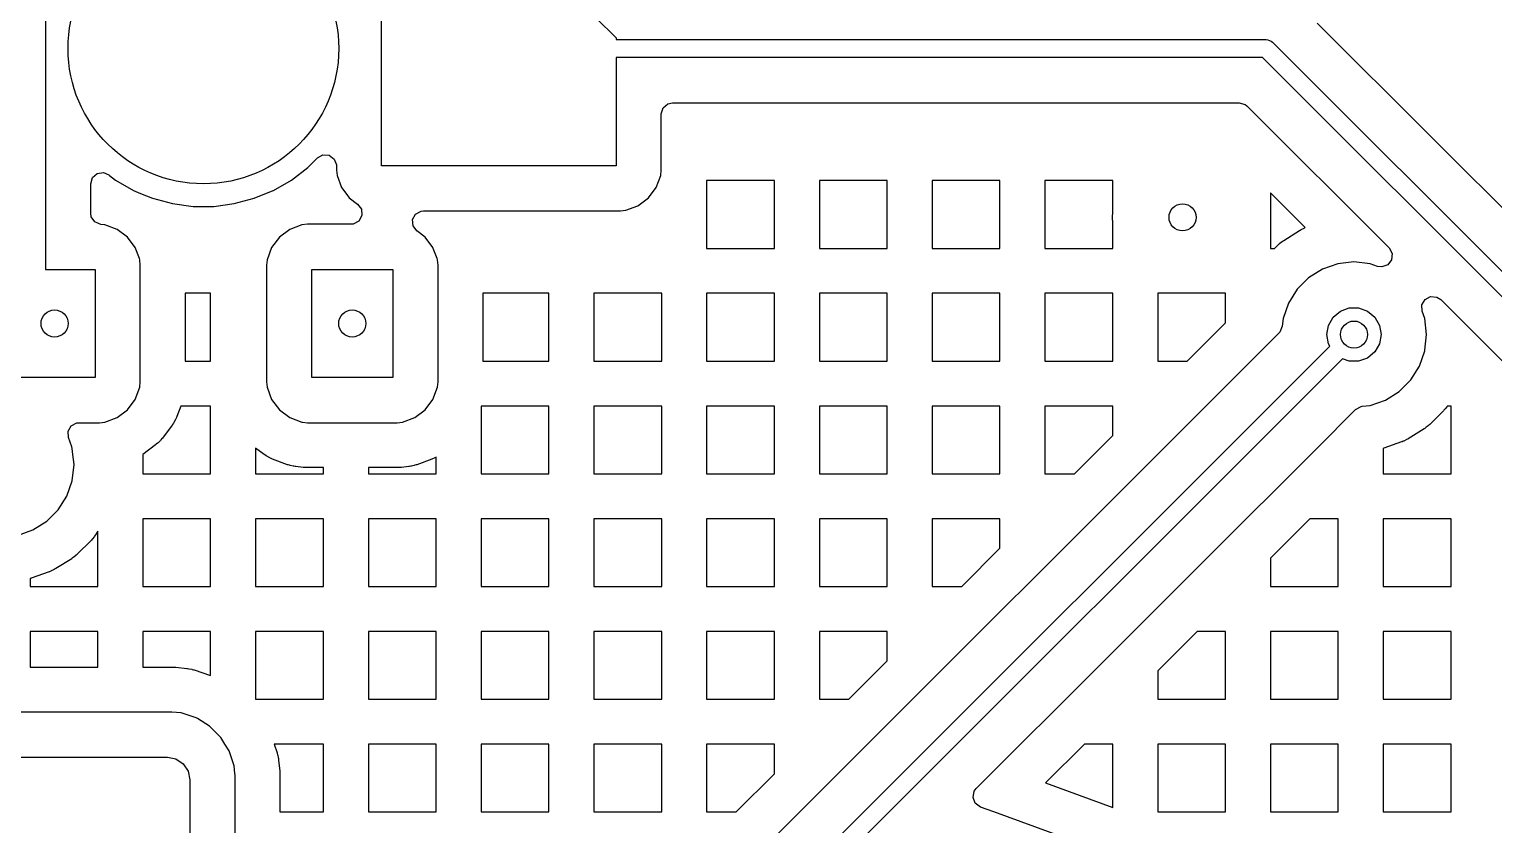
# Model space of a CAD drawing. Extents: x 2.49 to 8.57, y -5.87 to -1.87.
# Drawn here: x 6.778 to 7.417, y -4.524 to -4.176 of the extents above; entities that cross this region are included whole.
import ezdxf

# ---------------------------------------------------------------- set-up
doc = ezdxf.new("R2010")
doc.units = 0
doc.header["$MEASUREMENT"] = 0
doc.layers.add('BLACK', color=7, linetype='CONTINUOUS')

msp = doc.modelspace()

# ---------------------------------------------------------------- linework, layer by layer
at = {"layer": 'BLACK', "linetype": 'CONTINUOUS'}
for p, q in [((6.78465, -4.09638), (6.78465, -4.28121)), ((6.98709, -4.13358), (7.03366, -4.18015)), ((6.9313, -4.23594), (6.9313, -4.13914)), ((7.38887, -4.22284), (7.33966, -4.17362)), ((7.03366, -4.18015), (7.03366, -4.18082)), ((7.03366, -4.18082), (7.31736, -4.18082)), ((7.31736, -4.18082), (7.31813, -4.1809)), ((7.31813, -4.1809), (7.31954, -4.18148)), ((7.31954, -4.18148), (7.32014, -4.18197)), ((7.32014, -4.18197), (7.65196, -4.51379)), ((7.31573, -4.18869), (7.03366, -4.18869)), ((7.03366, -4.18869), (7.03366, -4.23594)), ((7.6464, -4.51937), (7.31573, -4.18869)), ((7.05337, -4.21328), (7.05414, -4.21064)), ((7.05414, -4.21064), (7.05622, -4.20884)), ((7.05622, -4.20884), (7.05825, -4.2084)), ((7.05825, -4.2084), (7.30554, -4.2084)), ((7.30554, -4.2084), (7.30818, -4.20917)), ((7.30818, -4.20917), (7.30899, -4.20983)), ((7.30899, -4.20983), (7.37099, -4.27182)), ((7.05337, -4.23782), (7.05337, -4.21328)), ((7.43808, -4.27205), (7.38887, -4.22284)), ((6.89191, -4.24218), (6.89908, -4.23668)), ((6.89908, -4.23668), (6.90326, -4.2325)), ((6.90326, -4.2325), (6.90567, -4.23119)), ((6.90567, -4.23119), (6.90842, -4.23138)), ((6.90842, -4.23138), (6.91062, -4.23303)), ((6.91062, -4.23303), (6.91158, -4.23561)), ((6.91158, -4.23561), (6.91159, -4.23596)), ((6.91159, -4.23596), (6.91159, -4.23782)), ((7.03366, -4.23594), (6.9313, -4.23594)), ((6.80435, -4.24378), (6.80513, -4.24114)), ((6.80435, -4.25671), (6.80435, -4.24378)), ((6.80513, -4.24114), (6.8072, -4.23934)), ((6.8072, -4.23934), (6.80993, -4.23895)), ((6.80993, -4.23895), (6.8122, -4.23991)), ((6.8122, -4.23991), (6.81255, -4.24017)), ((6.81255, -4.24017), (6.81517, -4.24218)), ((6.81517, -4.24218), (6.81517, -4.24218)), ((6.81517, -4.24218), (6.81517, -4.24218)), ((6.81517, -4.24218), (6.823, -4.2467)), ((6.88409, -4.2467), (6.89191, -4.24218)), ((6.91159, -4.23782), (6.91159, -4.23782)), ((6.91159, -4.23782), (6.91185, -4.24017)), ((6.91185, -4.24017), (6.91383, -4.24548)), ((7.05113, -4.24548), (7.05311, -4.24017)), ((7.05311, -4.24017), (7.05337, -4.23782)), ((7.10276, -4.24244), (7.07316, -4.24244)), ((7.07316, -4.24244), (7.07316, -4.27205)), ((7.10276, -4.27205), (7.10276, -4.24244)), ((7.15197, -4.24244), (7.12237, -4.24244)), ((7.12237, -4.24244), (7.12237, -4.27205)), ((7.15197, -4.27205), (7.15197, -4.24244)), ((7.20119, -4.24244), (7.17158, -4.24244)), ((7.17158, -4.24244), (7.17158, -4.27205)), ((7.20119, -4.27205), (7.20119, -4.24244)), ((7.2504, -4.24244), (7.22079, -4.24244)), ((7.22079, -4.24244), (7.22079, -4.27205)), ((7.2504, -4.25662), (7.2504, -4.24244)), ((6.823, -4.2467), (6.823, -4.2467)), ((6.823, -4.2467), (6.823, -4.2467)), ((6.823, -4.2467), (6.82615, -4.24801)), ((6.82615, -4.24801), (6.83134, -4.25016)), ((6.83134, -4.25016), (6.84007, -4.2525)), ((6.86702, -4.2525), (6.87574, -4.25016)), ((6.87574, -4.25016), (6.88404, -4.24672)), ((6.88404, -4.24672), (6.88409, -4.2467)), ((6.88409, -4.2467), (6.88409, -4.2467)), ((6.88409, -4.2467), (6.88409, -4.2467)), ((6.91383, -4.24548), (6.91383, -4.24548)), ((6.91383, -4.24548), (6.91611, -4.24853)), ((6.91611, -4.24853), (6.91722, -4.25002)), ((6.91722, -4.25002), (6.92084, -4.25272)), ((7.0432, -4.25341), (7.04774, -4.25002)), ((7.04774, -4.25002), (7.05113, -4.24548)), ((7.33442, -4.26298), (7.31922, -4.24778)), ((7.31922, -4.24778), (7.31922, -4.27205)), ((6.84007, -4.2525), (6.84903, -4.25368)), ((6.84903, -4.25368), (6.84903, -4.25368)), ((6.84903, -4.25368), (6.85806, -4.25368)), ((6.85806, -4.25368), (6.86702, -4.2525)), ((6.85806, -4.25368), (6.85806, -4.25368)), ((6.92084, -4.25272), (6.92248, -4.25492)), ((6.92248, -4.25492), (6.92268, -4.25767)), ((6.94616, -4.25707), (6.94857, -4.25576)), ((6.94857, -4.25576), (6.94961, -4.25564)), ((6.94961, -4.25564), (7.03555, -4.25564)), ((7.03555, -4.25564), (7.03789, -4.25539)), ((7.03789, -4.25539), (7.0432, -4.25341)), ((6.8046, -4.25825), (6.80435, -4.25671)), ((6.80617, -4.26051), (6.8046, -4.25825)), ((6.80871, -4.26157), (6.80617, -4.26051)), ((6.81053, -4.26176), (6.80871, -4.26157)), ((6.81584, -4.26374), (6.81053, -4.26176)), ((6.81053, -4.26176), (6.81053, -4.26176)), ((6.89656, -4.26176), (6.89125, -4.26374)), ((6.8989, -4.26151), (6.89656, -4.26176)), ((6.91791, -4.26151), (6.8989, -4.26151)), ((6.8989, -4.26151), (6.8989, -4.26151)), ((6.91895, -4.2614), (6.91791, -4.26151)), ((6.92136, -4.26008), (6.91895, -4.2614)), ((6.92268, -4.25767), (6.92136, -4.26008)), ((6.94484, -4.25949), (6.94616, -4.25707)), ((6.94504, -4.26223), (6.94484, -4.25949)), ((6.94668, -4.26443), (6.94504, -4.26223)), ((7.25024, -4.25791), (7.2504, -4.25662)), ((7.25024, -4.25909), (7.25024, -4.25791)), ((7.2504, -4.26039), (7.25024, -4.25909)), ((7.2504, -4.27205), (7.2504, -4.26039)), ((7.33415, -4.26309), (7.33442, -4.26298)), ((6.82038, -4.26714), (6.81584, -4.26374)), ((6.81584, -4.26374), (6.81584, -4.26374)), ((6.82377, -4.27167), (6.82038, -4.26714)), ((6.82038, -4.26714), (6.82038, -4.26714)), ((6.88671, -4.26714), (6.88332, -4.27167)), ((6.89125, -4.26374), (6.88671, -4.26714)), ((6.88671, -4.26714), (6.88671, -4.26714)), ((6.89125, -4.26374), (6.89125, -4.26374)), ((6.9503, -4.26714), (6.94668, -4.26443)), ((6.95369, -4.27167), (6.9503, -4.26714)), ((7.32324, -4.2699), (7.3241, -4.26922)), ((7.3241, -4.26922), (7.32432, -4.26905)), ((7.32432, -4.26905), (7.32477, -4.26873)), ((7.32477, -4.26873), (7.325, -4.26858)), ((7.325, -4.26858), (7.33194, -4.26422)), ((7.33194, -4.26422), (7.33218, -4.26408)), ((7.33218, -4.26408), (7.33266, -4.26381)), ((7.33266, -4.26381), (7.33291, -4.26368)), ((7.33291, -4.26368), (7.3339, -4.26321)), ((7.3339, -4.26321), (7.33415, -4.26309)), ((6.82557, -4.27648), (6.82377, -4.27167)), ((6.82377, -4.27167), (6.82377, -4.27167)), ((6.88332, -4.27167), (6.88134, -4.27698)), ((6.88332, -4.27167), (6.88332, -4.27167)), ((6.95383, -4.27205), (6.95369, -4.27167)), ((6.95369, -4.27167), (6.95369, -4.27167)), ((6.95549, -4.27648), (6.95383, -4.27205)), ((7.07316, -4.27205), (7.10276, -4.27205)), ((7.12237, -4.27205), (7.15197, -4.27205)), ((7.17158, -4.27205), (7.20119, -4.27205)), ((7.22079, -4.27205), (7.2504, -4.27205)), ((7.31922, -4.27205), (7.32101, -4.27205)), ((7.32101, -4.27205), (7.32242, -4.27064)), ((7.32242, -4.27064), (7.32262, -4.27045)), ((7.32262, -4.27045), (7.32303, -4.27008)), ((7.32303, -4.27008), (7.32324, -4.2699)), ((7.37099, -4.27182), (7.37231, -4.27424)), ((7.37231, -4.27424), (7.37211, -4.27698)), ((6.78465, -4.28121), (6.8063, -4.28121)), ((6.8063, -4.28121), (6.8063, -4.32846)), ((6.82575, -4.27698), (6.82557, -4.27648)), ((6.826, -4.27933), (6.82575, -4.27698)), ((6.826, -4.29165), (6.826, -4.27933)), ((6.88134, -4.27698), (6.88108, -4.27933)), ((6.88108, -4.27933), (6.88108, -4.27933)), ((6.88108, -4.27933), (6.88108, -4.27933)), ((6.88108, -4.27933), (6.88108, -4.33034)), ((6.90079, -4.32846), (6.90079, -4.28121)), ((6.90079, -4.28121), (6.93622, -4.28121)), ((6.93622, -4.28121), (6.93622, -4.32846)), ((6.95567, -4.27698), (6.95549, -4.27648)), ((6.95593, -4.27933), (6.95567, -4.27698)), ((6.95593, -4.29165), (6.95593, -4.27933)), ((7.34191, -4.28111), (7.3359, -4.28489)), ((7.34861, -4.27876), (7.34191, -4.28111)), ((7.35567, -4.27797), (7.34861, -4.27876)), ((7.34861, -4.27876), (7.34861, -4.27876)), ((7.36273, -4.27876), (7.35567, -4.27797)), ((7.35567, -4.27797), (7.35567, -4.27797)), ((7.36592, -4.27988), (7.36273, -4.27876)), ((7.36273, -4.27876), (7.36273, -4.27876)), ((7.36788, -4.28014), (7.36592, -4.27988)), ((7.37046, -4.27918), (7.36788, -4.28014)), ((7.37211, -4.27698), (7.37046, -4.27918)), ((7.3359, -4.28489), (7.33087, -4.28991)), ((6.826, -4.33034), (6.826, -4.29165)), ((6.8567, -4.29165), (6.84561, -4.29165)), ((6.84561, -4.29165), (6.84561, -4.32126)), ((6.8567, -4.32126), (6.8567, -4.29165)), ((6.95593, -4.33034), (6.95593, -4.29165)), ((7.00434, -4.29165), (6.97553, -4.29165)), ((6.97553, -4.29165), (6.97553, -4.32126)), ((7.00434, -4.32126), (7.00434, -4.29165)), ((7.05355, -4.29165), (7.02394, -4.29165)), ((7.02394, -4.29165), (7.02394, -4.32126)), ((7.05355, -4.32126), (7.05355, -4.29165)), ((7.10276, -4.29165), (7.07316, -4.29165)), ((7.07316, -4.29165), (7.07316, -4.32126)), ((7.10276, -4.32126), (7.10276, -4.29165)), ((7.15197, -4.29165), (7.12237, -4.29165)), ((7.12237, -4.29165), (7.12237, -4.32126)), ((7.15197, -4.32126), (7.15197, -4.29165)), ((7.20119, -4.29165), (7.17158, -4.29165)), ((7.17158, -4.29165), (7.17158, -4.32126)), ((7.20119, -4.32126), (7.20119, -4.29165)), ((7.2504, -4.29165), (7.22079, -4.29165)), ((7.22079, -4.29165), (7.22079, -4.32126)), ((7.2504, -4.32126), (7.2504, -4.29165)), ((7.29961, -4.29165), (7.27001, -4.29165)), ((7.27001, -4.29165), (7.27001, -4.32126)), ((7.29961, -4.30458), (7.29961, -4.29165)), ((7.33087, -4.28991), (7.3271, -4.29592)), ((7.38533, -4.29668), (7.3867, -4.2943)), ((7.3867, -4.2943), (7.38914, -4.29303)), ((7.38914, -4.29303), (7.39188, -4.29328)), ((7.39188, -4.29328), (7.39353, -4.29437)), ((7.39353, -4.29437), (7.51007, -4.4109)), ((7.3271, -4.29592), (7.32475, -4.30263)), ((7.34662, -4.30209), (7.34976, -4.29946)), ((7.34976, -4.29946), (7.35362, -4.29805)), ((7.35362, -4.29805), (7.35772, -4.29805)), ((7.35772, -4.29805), (7.36158, -4.29946)), ((7.36158, -4.29946), (7.36472, -4.30209)), ((7.38547, -4.29943), (7.38533, -4.29668)), ((7.38659, -4.30263), (7.38547, -4.29943)), ((7.28293, -4.32126), (7.29961, -4.30458)), ((7.32436, -4.30605), (7.3233, -4.30859)), ((7.32475, -4.30263), (7.32436, -4.30605)), ((7.34386, -4.30968), (7.34457, -4.30564)), ((7.34457, -4.30564), (7.34662, -4.30209)), ((7.36472, -4.30209), (7.36677, -4.30564)), ((7.36677, -4.30564), (7.36748, -4.30968)), ((7.38739, -4.30968), (7.38659, -4.30263)), ((7.38659, -4.30263), (7.38659, -4.30263)), ((7.32297, -4.30895), (6.89711, -4.73481)), ((7.3233, -4.30859), (7.32297, -4.30895)), ((7.34457, -4.31372), (7.34386, -4.30968)), ((7.34512, -4.31467), (7.34457, -4.31372)), ((7.36677, -4.31372), (7.36472, -4.31728)), ((7.36748, -4.30968), (7.36677, -4.31372)), ((7.38662, -4.31649), (7.38739, -4.30968)), ((7.38739, -4.30968), (7.38739, -4.30968)), ((6.90884, -4.75095), (7.34512, -4.31467)), ((7.35068, -4.32025), (6.91556, -4.75536)), ((7.35362, -4.32132), (7.35068, -4.32025)), ((7.36158, -4.31991), (7.35772, -4.32132)), ((7.36472, -4.31728), (7.36158, -4.31991)), ((7.38424, -4.32345), (7.38659, -4.31674)), ((7.38659, -4.31674), (7.38662, -4.31649)), ((6.84561, -4.32126), (6.8567, -4.32126)), ((6.97553, -4.32126), (7.00434, -4.32126)), ((7.02394, -4.32126), (7.05355, -4.32126)), ((7.07316, -4.32126), (7.10276, -4.32126)), ((7.12237, -4.32126), (7.15197, -4.32126)), ((7.17158, -4.32126), (7.20119, -4.32126)), ((7.22079, -4.32126), (7.2504, -4.32126)), ((7.27001, -4.32126), (7.28293, -4.32126)), ((7.35772, -4.32132), (7.35362, -4.32132)), ((7.38047, -4.32946), (7.38424, -4.32345)), ((6.8063, -4.32846), (6.77087, -4.32846)), ((6.82377, -4.338), (6.82575, -4.33269)), ((6.82575, -4.33269), (6.826, -4.33034)), ((6.88108, -4.33034), (6.88108, -4.33034)), ((6.88108, -4.33034), (6.88134, -4.33269)), ((6.88134, -4.33269), (6.88332, -4.338)), ((6.93622, -4.32846), (6.90079, -4.32846)), ((6.95369, -4.338), (6.95567, -4.33269)), ((6.95567, -4.33269), (6.95593, -4.33034)), ((7.37544, -4.33448), (7.38047, -4.32946)), ((6.82038, -4.34254), (6.82377, -4.338)), ((6.88332, -4.338), (6.88332, -4.338)), ((6.88332, -4.338), (6.88671, -4.34254)), ((6.9503, -4.34254), (6.95369, -4.338)), ((7.36273, -4.3406), (7.36943, -4.33826)), ((7.36943, -4.33826), (7.37544, -4.33448)), ((6.81053, -4.34791), (6.81584, -4.34593)), ((6.81584, -4.34593), (6.82038, -4.34254)), ((6.84176, -4.34583), (6.84147, -4.34647)), ((6.8419, -4.34551), (6.84176, -4.34583)), ((6.84363, -4.34087), (6.8419, -4.34551)), ((6.8567, -4.34087), (6.84363, -4.34087)), ((6.8567, -4.37047), (6.8567, -4.34087)), ((6.88671, -4.34254), (6.88671, -4.34254)), ((6.88671, -4.34254), (6.89125, -4.34593)), ((6.89125, -4.34593), (6.89125, -4.34593)), ((6.89125, -4.34593), (6.89656, -4.34791)), ((6.94045, -4.34791), (6.94576, -4.34593)), ((6.94576, -4.34593), (6.9503, -4.34254)), ((7.00434, -4.34087), (6.97473, -4.34087)), ((6.97473, -4.34087), (6.97473, -4.37047)), ((7.00434, -4.37047), (7.00434, -4.34087)), ((7.05355, -4.34087), (7.02394, -4.34087)), ((7.02394, -4.34087), (7.02394, -4.37047)), ((7.05355, -4.37047), (7.05355, -4.34087)), ((7.10276, -4.34087), (7.07316, -4.34087)), ((7.07316, -4.34087), (7.07316, -4.37047)), ((7.10276, -4.37047), (7.10276, -4.34087)), ((7.15197, -4.34087), (7.12237, -4.34087)), ((7.12237, -4.34087), (7.12237, -4.37047)), ((7.15197, -4.37047), (7.15197, -4.34087)), ((7.20119, -4.34087), (7.17158, -4.34087)), ((7.17158, -4.34087), (7.17158, -4.37047)), ((7.20119, -4.37047), (7.20119, -4.34087)), ((7.2504, -4.34087), (7.22079, -4.34087)), ((7.22079, -4.34087), (7.22079, -4.37047)), ((7.2504, -4.35379), (7.2504, -4.34087)), ((7.33942, -4.35937), (7.3564, -4.34239)), ((7.3564, -4.34239), (7.35881, -4.34107)), ((7.35881, -4.34107), (7.3593, -4.34099)), ((7.3593, -4.34099), (7.36273, -4.3406)), ((7.39472, -4.34293), (7.38892, -4.34873)), ((7.39491, -4.34273), (7.39472, -4.34293)), ((7.39527, -4.34232), (7.39491, -4.34273)), ((7.39545, -4.34211), (7.39527, -4.34232)), ((7.39614, -4.34125), (7.39545, -4.34211)), ((7.3963, -4.34103), (7.39614, -4.34125)), ((7.39642, -4.34087), (7.3963, -4.34103)), ((7.39804, -4.34087), (7.39642, -4.34087)), ((7.39804, -4.37047), (7.39804, -4.34087)), ((6.79452, -4.35191), (6.79589, -4.34952)), ((6.79466, -4.35466), (6.79452, -4.35191)), ((6.79589, -4.34952), (6.79833, -4.34825)), ((6.79833, -4.34825), (6.79927, -4.34816)), ((6.79927, -4.34816), (6.80818, -4.34816)), ((6.80818, -4.34816), (6.81053, -4.34791)), ((6.80818, -4.34816), (6.80818, -4.34816)), ((6.83989, -4.34919), (6.83565, -4.35485)), ((6.84009, -4.3489), (6.83989, -4.34919)), ((6.84047, -4.34831), (6.84009, -4.3489)), ((6.84064, -4.34801), (6.84047, -4.34831)), ((6.84132, -4.34678), (6.84064, -4.34801)), ((6.84147, -4.34647), (6.84132, -4.34678)), ((6.89656, -4.34791), (6.89656, -4.34791)), ((6.89656, -4.34791), (6.89683, -4.34794)), ((6.89683, -4.34794), (6.8989, -4.34816)), ((6.8989, -4.34816), (6.93811, -4.34816)), ((6.93811, -4.34816), (6.94045, -4.34791)), ((7.38634, -4.35079), (7.3794, -4.35515)), ((7.38657, -4.35064), (7.38634, -4.35079)), ((7.38702, -4.35032), (7.38657, -4.35064)), ((7.38724, -4.35015), (7.38702, -4.35032)), ((7.3881, -4.34947), (7.38724, -4.35015)), ((7.38831, -4.34929), (7.3881, -4.34947)), ((7.38872, -4.34892), (7.38831, -4.34929)), ((7.38892, -4.34873), (7.38872, -4.34892)), ((6.79608, -4.35871), (6.79466, -4.35466)), ((6.79631, -4.35938), (6.79608, -4.35871)), ((6.83269, -4.35781), (6.82709, -4.362)), ((6.83296, -4.35759), (6.83269, -4.35781)), ((6.83349, -4.35713), (6.83296, -4.35759)), ((6.83374, -4.35689), (6.83349, -4.35713)), ((6.83474, -4.3559), (6.83374, -4.35689)), ((6.83497, -4.35565), (6.83474, -4.3559)), ((6.83543, -4.35512), (6.83497, -4.35565)), ((6.83565, -4.35485), (6.83543, -4.35512)), ((7.23372, -4.37047), (7.2504, -4.35379)), ((7.37643, -4.35658), (7.36868, -4.35929)), ((7.37668, -4.35649), (7.37643, -4.35658)), ((7.37719, -4.35627), (7.37668, -4.35649)), ((7.37744, -4.35616), (7.37719, -4.35627)), ((7.37843, -4.35568), (7.37744, -4.35616)), ((7.37868, -4.35556), (7.37843, -4.35568)), ((7.37916, -4.35529), (7.37868, -4.35556)), ((7.3794, -4.35515), (7.37916, -4.35529)), ((6.79661, -4.362), (6.79631, -4.35938)), ((6.79631, -4.35938), (6.79631, -4.35938)), ((6.79711, -4.36643), (6.79661, -4.362)), ((6.82709, -4.362), (6.82709, -4.37047)), ((6.88006, -4.36205), (6.87631, -4.35924)), ((6.87631, -4.35924), (6.87631, -4.37047)), ((6.88034, -4.36225), (6.88006, -4.36205)), ((6.88094, -4.36263), (6.88034, -4.36225)), ((6.88124, -4.3628), (6.88094, -4.36263)), ((6.88247, -4.36347), (6.88124, -4.3628)), ((6.88278, -4.36363), (6.88247, -4.36347)), ((6.88342, -4.36392), (6.88278, -4.36363)), ((6.88374, -4.36406), (6.88342, -4.36392)), ((6.89028, -4.3665), (6.88374, -4.36406)), ((6.95327, -4.36406), (6.94673, -4.3665)), ((6.95359, -4.36392), (6.95327, -4.36406)), ((6.95423, -4.36363), (6.95359, -4.36392)), ((6.95454, -4.36347), (6.95423, -4.36363)), ((6.95512, -4.36316), (6.95454, -4.36347)), ((6.95512, -4.37047), (6.95512, -4.36316)), ((7.29149, -4.4073), (7.33942, -4.35937)), ((7.36868, -4.35929), (7.36843, -4.35937)), ((7.36843, -4.35937), (7.36843, -4.37047)), ((6.79631, -4.37349), (6.79711, -4.36643)), ((6.79711, -4.36643), (6.79711, -4.36643)), ((6.82709, -4.37047), (6.8567, -4.37047)), ((6.87631, -4.37047), (6.90591, -4.37047)), ((6.89057, -4.36659), (6.89028, -4.3665)), ((6.89116, -4.36677), (6.89057, -4.36659)), ((6.89145, -4.36685), (6.89116, -4.36677)), ((6.89264, -4.36713), (6.89145, -4.36685)), ((6.89294, -4.36719), (6.89264, -4.36713)), ((6.89355, -4.3673), (6.89294, -4.36719)), ((6.89385, -4.36734), (6.89355, -4.3673)), ((6.89707, -4.36769), (6.89385, -4.36734)), ((6.8972, -4.3677), (6.89707, -4.36769)), ((6.89746, -4.36772), (6.8972, -4.3677)), ((6.89759, -4.36773), (6.89746, -4.36772)), ((6.89811, -4.36776), (6.89759, -4.36773)), ((6.89825, -4.36776), (6.89811, -4.36776)), ((6.89851, -4.36777), (6.89825, -4.36776)), ((6.89864, -4.36777), (6.89851, -4.36777)), ((6.90591, -4.36777), (6.89864, -4.36777)), ((6.90591, -4.37047), (6.90591, -4.36777)), ((6.93837, -4.36777), (6.92552, -4.36777)), ((6.92552, -4.36777), (6.92552, -4.37047)), ((6.92552, -4.37047), (6.95512, -4.37047)), ((6.9385, -4.36777), (6.93837, -4.36777)), ((6.93876, -4.36776), (6.9385, -4.36777)), ((6.93889, -4.36776), (6.93876, -4.36776)), ((6.93942, -4.36773), (6.93889, -4.36776)), ((6.93955, -4.36772), (6.93942, -4.36773)), ((6.93981, -4.3677), (6.93955, -4.36772)), ((6.93994, -4.36769), (6.93981, -4.3677)), ((6.94316, -4.36734), (6.93994, -4.36769)), ((6.94346, -4.3673), (6.94316, -4.36734)), ((6.94407, -4.36719), (6.94346, -4.3673)), ((6.94436, -4.36713), (6.94407, -4.36719)), ((6.94556, -4.36685), (6.94436, -4.36713)), ((6.94585, -4.36677), (6.94556, -4.36685)), ((6.94644, -4.36659), (6.94585, -4.36677)), ((6.94673, -4.3665), (6.94644, -4.36659)), ((6.97473, -4.37047), (7.00434, -4.37047)), ((7.02394, -4.37047), (7.05355, -4.37047)), ((7.07316, -4.37047), (7.10276, -4.37047)), ((7.12237, -4.37047), (7.15197, -4.37047)), ((7.17158, -4.37047), (7.20119, -4.37047)), ((7.22079, -4.37047), (7.23372, -4.37047)), ((7.36843, -4.37047), (7.39804, -4.37047)), ((6.79397, -4.38019), (6.79631, -4.37349)), ((6.79631, -4.37349), (6.79631, -4.37349)), ((6.79019, -4.38621), (6.79397, -4.38019)), ((6.78517, -4.39123), (6.79019, -4.38621)), ((6.8567, -4.39008), (6.82709, -4.39008)), ((6.82709, -4.39008), (6.82709, -4.41969)), ((6.8567, -4.41969), (6.8567, -4.39008)), ((6.90591, -4.39008), (6.87631, -4.39008)), ((6.87631, -4.39008), (6.87631, -4.41969)), ((6.90591, -4.41969), (6.90591, -4.39008)), ((6.95512, -4.39008), (6.92552, -4.39008)), ((6.92552, -4.39008), (6.92552, -4.41969)), ((6.95512, -4.41969), (6.95512, -4.39008)), ((7.00434, -4.39008), (6.97473, -4.39008)), ((6.97473, -4.39008), (6.97473, -4.41969)), ((7.00434, -4.41969), (7.00434, -4.39008)), ((7.05355, -4.39008), (7.02394, -4.39008)), ((7.02394, -4.39008), (7.02394, -4.41969)), ((7.05355, -4.41969), (7.05355, -4.39008)), ((7.10276, -4.39008), (7.07316, -4.39008)), ((7.07316, -4.39008), (7.07316, -4.41969)), ((7.10276, -4.41969), (7.10276, -4.39008)), ((7.15197, -4.39008), (7.12237, -4.39008)), ((7.12237, -4.39008), (7.12237, -4.41969)), ((7.15197, -4.41969), (7.15197, -4.39008)), ((7.20119, -4.39008), (7.17158, -4.39008)), ((7.17158, -4.39008), (7.17158, -4.41969)), ((7.20119, -4.40301), (7.20119, -4.39008)), ((7.33644, -4.39008), (7.31922, -4.4073)), ((7.34882, -4.39008), (7.33644, -4.39008)), ((7.34882, -4.41969), (7.34882, -4.39008)), ((7.39804, -4.39008), (7.36843, -4.39008)), ((7.36843, -4.39008), (7.36843, -4.41969)), ((7.39804, -4.41969), (7.39804, -4.39008)), ((6.77245, -4.39735), (6.77915, -4.39501)), ((6.77915, -4.39501), (6.78517, -4.39123)), ((6.8065, -4.39711), (6.80634, -4.39733)), ((6.80749, -4.39553), (6.8065, -4.39711)), ((6.80749, -4.41969), (6.80749, -4.39553)), ((6.80444, -4.39968), (6.79864, -4.40548)), ((6.80463, -4.39948), (6.80444, -4.39968)), ((6.805, -4.39907), (6.80463, -4.39948)), ((6.80517, -4.39886), (6.805, -4.39907)), ((6.80586, -4.398), (6.80517, -4.39886)), ((6.80603, -4.39778), (6.80586, -4.398)), ((6.80634, -4.39733), (6.80603, -4.39778)), ((7.18451, -4.41969), (7.20119, -4.40301)), ((6.79606, -4.40754), (6.78912, -4.4119)), ((6.79629, -4.40739), (6.79606, -4.40754)), ((6.79674, -4.40707), (6.79629, -4.40739)), ((6.79696, -4.4069), (6.79674, -4.40707)), ((6.79782, -4.40622), (6.79696, -4.4069)), ((6.79803, -4.40604), (6.79782, -4.40622)), ((6.79844, -4.40567), (6.79803, -4.40604)), ((6.79864, -4.40548), (6.79844, -4.40567)), ((7.24228, -4.45651), (7.29149, -4.4073)), ((7.31922, -4.4073), (7.31922, -4.41969)), ((6.77815, -4.41613), (6.77788, -4.4162)), ((6.77788, -4.4162), (6.77788, -4.41969)), ((6.77841, -4.41604), (6.77815, -4.41613)), ((6.78615, -4.41333), (6.77841, -4.41604)), ((6.7864, -4.41324), (6.78615, -4.41333)), ((6.78691, -4.41302), (6.7864, -4.41324)), ((6.78716, -4.41291), (6.78691, -4.41302)), ((6.78816, -4.41243), (6.78716, -4.41291)), ((6.7884, -4.41231), (6.78816, -4.41243)), ((6.78888, -4.41204), (6.7884, -4.41231)), ((6.78912, -4.4119), (6.78888, -4.41204)), ((6.77788, -4.41969), (6.80749, -4.41969)), ((6.82709, -4.41969), (6.8567, -4.41969)), ((6.87631, -4.41969), (6.90591, -4.41969)), ((6.92552, -4.41969), (6.95512, -4.41969)), ((6.97473, -4.41969), (7.00434, -4.41969)), ((7.02394, -4.41969), (7.05355, -4.41969)), ((7.07316, -4.41969), (7.10276, -4.41969)), ((7.12237, -4.41969), (7.15197, -4.41969)), ((7.17158, -4.41969), (7.18451, -4.41969)), ((7.31922, -4.41969), (7.34882, -4.41969)), ((7.36843, -4.41969), (7.39804, -4.41969)), ((6.80749, -4.43929), (6.77788, -4.43929)), ((6.77788, -4.43929), (6.77788, -4.4549)), ((6.80749, -4.4549), (6.80749, -4.43929)), ((6.8567, -4.43929), (6.82709, -4.43929)), ((6.82709, -4.43929), (6.82709, -4.4549)), ((6.8567, -4.45853), (6.8567, -4.43929)), ((6.90591, -4.43929), (6.87631, -4.43929)), ((6.87631, -4.43929), (6.87631, -4.4689)), ((6.90591, -4.4689), (6.90591, -4.43929)), ((6.95512, -4.43929), (6.92552, -4.43929)), ((6.92552, -4.43929), (6.92552, -4.4689)), ((6.95512, -4.4689), (6.95512, -4.43929)), ((7.00434, -4.43929), (6.97473, -4.43929)), ((6.97473, -4.43929), (6.97473, -4.4689)), ((7.00434, -4.4689), (7.00434, -4.43929)), ((7.05355, -4.43929), (7.02394, -4.43929)), ((7.02394, -4.43929), (7.02394, -4.4689)), ((7.05355, -4.4689), (7.05355, -4.43929)), ((7.10276, -4.43929), (7.07316, -4.43929)), ((7.07316, -4.43929), (7.07316, -4.4689)), ((7.10276, -4.4689), (7.10276, -4.43929)), ((7.15197, -4.43929), (7.12237, -4.43929)), ((7.12237, -4.43929), (7.12237, -4.4689)), ((7.15197, -4.45222), (7.15197, -4.43929)), ((7.28722, -4.43929), (7.27001, -4.45651)), ((7.29961, -4.43929), (7.28722, -4.43929)), ((7.29961, -4.4689), (7.29961, -4.43929)), ((7.34882, -4.43929), (7.31922, -4.43929)), ((7.31922, -4.43929), (7.31922, -4.4689)), ((7.34882, -4.4689), (7.34882, -4.43929)), ((7.39804, -4.43929), (7.36843, -4.43929)), ((7.36843, -4.43929), (7.36843, -4.4689)), ((7.39804, -4.4689), (7.39804, -4.43929)), ((7.13529, -4.4689), (7.15197, -4.45222)), ((6.77788, -4.4549), (6.80749, -4.4549)), ((6.82709, -4.4549), (6.84001, -4.4549)), ((6.84001, -4.4549), (6.84014, -4.4549)), ((6.84014, -4.4549), (6.84039, -4.4549)), ((6.84039, -4.4549), (6.84051, -4.45491)), ((6.84051, -4.45491), (6.84101, -4.45493)), ((6.84101, -4.45493), (6.84113, -4.45494)), ((6.84113, -4.45494), (6.84138, -4.45496)), ((6.84138, -4.45496), (6.84151, -4.45497)), ((6.84151, -4.45497), (6.84634, -4.45547)), ((6.84634, -4.45547), (6.8466, -4.4555)), ((6.8466, -4.4555), (6.84713, -4.45558)), ((6.84713, -4.45558), (6.84739, -4.45563)), ((6.84739, -4.45563), (6.84844, -4.45586)), ((6.84844, -4.45586), (6.8487, -4.45592)), ((6.8487, -4.45592), (6.84922, -4.45606)), ((6.84922, -4.45606), (6.84947, -4.45614)), ((6.84947, -4.45614), (6.8567, -4.45853)), ((7.19332, -4.50547), (7.24228, -4.45651)), ((7.27001, -4.45651), (7.27001, -4.4689)), ((6.87631, -4.4689), (6.90591, -4.4689)), ((6.92552, -4.4689), (6.95512, -4.4689)), ((6.97473, -4.4689), (7.00434, -4.4689)), ((7.02394, -4.4689), (7.05355, -4.4689)), ((7.07316, -4.4689), (7.10276, -4.4689)), ((7.12237, -4.4689), (7.13529, -4.4689)), ((7.27001, -4.4689), (7.29961, -4.4689)), ((7.31922, -4.4689), (7.34882, -4.4689)), ((7.36843, -4.4689), (7.39804, -4.4689)), ((6.83976, -4.4745), (6.74351, -4.4745)), ((6.84381, -4.47492), (6.83976, -4.4745)), ((6.83976, -4.4745), (6.83976, -4.4745)), ((6.85031, -4.47707), (6.84381, -4.47492)), ((6.84381, -4.47492), (6.84381, -4.47492)), ((6.85037, -4.47709), (6.85031, -4.47707)), ((6.8509, -4.47741), (6.85037, -4.47709)), ((6.85037, -4.47709), (6.85037, -4.47709)), ((6.85625, -4.48071), (6.8509, -4.47741)), ((6.86113, -4.4856), (6.85625, -4.48071)), ((6.86292, -4.4885), (6.86113, -4.4856)), ((6.86476, -4.49148), (6.86292, -4.4885)), ((6.86679, -4.49761), (6.86476, -4.49148)), ((6.90591, -4.4885), (6.88443, -4.4885)), ((6.88443, -4.4885), (6.88571, -4.49237)), ((6.88571, -4.49237), (6.88579, -4.49263)), ((6.88579, -4.49263), (6.88593, -4.49315)), ((6.90591, -4.51811), (6.90591, -4.4885)), ((6.95512, -4.4885), (6.92552, -4.4885)), ((6.92552, -4.4885), (6.92552, -4.51811)), ((6.95512, -4.51811), (6.95512, -4.4885)), ((7.00434, -4.4885), (6.97473, -4.4885)), ((6.97473, -4.4885), (6.97473, -4.51811)), ((7.00434, -4.51811), (7.00434, -4.4885)), ((7.05355, -4.4885), (7.02394, -4.4885)), ((7.02394, -4.4885), (7.02394, -4.51811)), ((7.05355, -4.51811), (7.05355, -4.4885)), ((7.10276, -4.4885), (7.07316, -4.4885)), ((7.07316, -4.4885), (7.07316, -4.51811)), ((7.10276, -4.50143), (7.10276, -4.4885)), ((7.23801, -4.4885), (7.22105, -4.50547)), ((7.2504, -4.4885), (7.23801, -4.4885)), ((7.2504, -4.51615), (7.2504, -4.4885)), ((7.29961, -4.4885), (7.27001, -4.4885)), ((7.27001, -4.4885), (7.27001, -4.51811)), ((7.29961, -4.51811), (7.29961, -4.4885)), ((7.34882, -4.4885), (7.31922, -4.4885)), ((7.31922, -4.4885), (7.31922, -4.51811)), ((7.34882, -4.51811), (7.34882, -4.4885)), ((7.39804, -4.4885), (7.36843, -4.4885)), ((7.36843, -4.4885), (7.36843, -4.51811)), ((7.39804, -4.51811), (7.39804, -4.4885)), ((6.73332, -4.49421), (6.8378, -4.49421)), ((6.8378, -4.49421), (6.84156, -4.49496)), ((6.84156, -4.49496), (6.84475, -4.49709)), ((6.84475, -4.49709), (6.84689, -4.50028)), ((6.86693, -4.49803), (6.86679, -4.49761)), ((6.86727, -4.50135), (6.86693, -4.49803)), ((6.86693, -4.49803), (6.86693, -4.49803)), ((6.88593, -4.49315), (6.88599, -4.49341)), ((6.88599, -4.49341), (6.88621, -4.49445)), ((6.88621, -4.49445), (6.88626, -4.49471)), ((6.88626, -4.49471), (6.88635, -4.49524)), ((6.88635, -4.49524), (6.88638, -4.49551)), ((6.88638, -4.49551), (6.88687, -4.50034)), ((6.84689, -4.50028), (6.84764, -4.50405)), ((6.84764, -4.50405), (6.84764, -4.58279)), ((6.86734, -4.50208), (6.86727, -4.50135)), ((6.86734, -4.53772), (6.86734, -4.50208)), ((6.88687, -4.50034), (6.88688, -4.50046)), ((6.88688, -4.50046), (6.8869, -4.50071)), ((6.8869, -4.50071), (6.88691, -4.50083)), ((6.88691, -4.50083), (6.88694, -4.50133)), ((6.88694, -4.50133), (6.88694, -4.50146)), ((6.88694, -4.50146), (6.88695, -4.50171)), ((6.88695, -4.50171), (6.88695, -4.50183)), ((6.88695, -4.50183), (6.88695, -4.51811)), ((7.08608, -4.51811), (7.10276, -4.50143)), ((7.19084, -4.50795), (7.19332, -4.50547)), ((7.22105, -4.50547), (7.2504, -4.51615)), ((7.18943, -4.51179), (7.18999, -4.50909)), ((7.19041, -4.51436), (7.18943, -4.51179)), ((7.18999, -4.50909), (7.19084, -4.50795)), ((6.88695, -4.51811), (6.90591, -4.51811)), ((6.92552, -4.51811), (6.95512, -4.51811)), ((6.97473, -4.51811), (7.00434, -4.51811)), ((7.02394, -4.51811), (7.05355, -4.51811)), ((7.07316, -4.51811), (7.08608, -4.51811)), ((7.19262, -4.51599), (7.19041, -4.51436)), ((7.19846, -4.51811), (7.19262, -4.51599)), ((7.2533, -4.53807), (7.19846, -4.51811)), ((7.27001, -4.51811), (7.29961, -4.51811)), ((7.31922, -4.51811), (7.34882, -4.51811)), ((7.36843, -4.51811), (7.39804, -4.51811))]:
    msp.add_line(p, q, dxfattribs=at)
at = {"layer": 'BLACK'}
for centre, radius in [((6.85354, -4.18476), 0.05906), ((7.28087, -4.2585), 0.00591), ((6.78858, -4.30484), 0.00591), ((6.9185, -4.30484), 0.00591), ((7.35567, -4.30968), 0.00591)]:
    msp.add_circle(centre, radius, dxfattribs=at)

doc.saveas('drawing.dxf')
